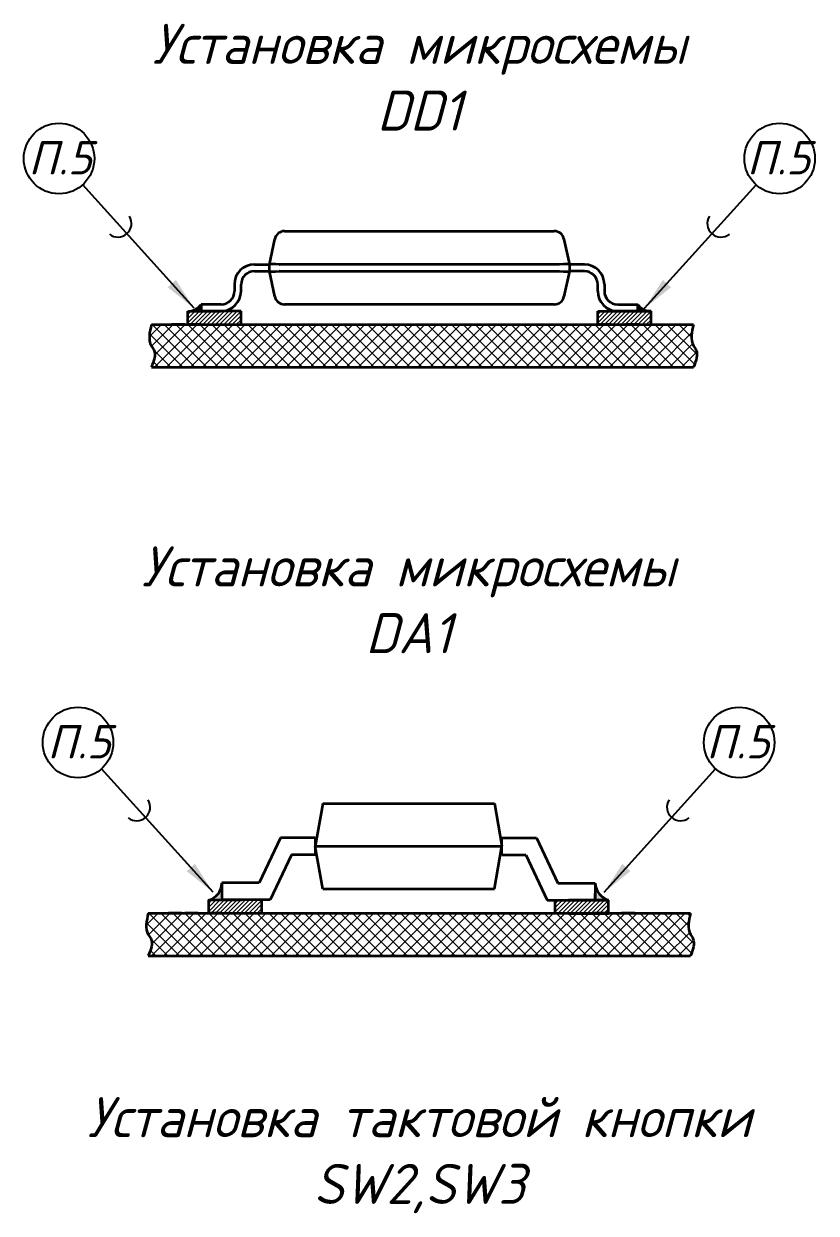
# Model space of a CAD drawing. Header units: inches. Extents: x -14 to 5184, y -66 to 1689.
# Drawn here: x 2817.3 to 2876.7, y 1062.2 to 1151.4 of the extents above; entities that cross this region are included whole.
import ezdxf

# ---------------------------------------------------------------- set-up
doc = ezdxf.new("R2010")
doc.units = ezdxf.units.IN
doc.header["$MEASUREMENT"] = 0
doc.layers.add('Текст', color=7, linetype='Continuous', lineweight=15)
doc.styles.add('GOST-3.5', font='ISOCPEUR.TTF', dxfattribs={"width": 0.8, "oblique": 15, "height": 3.5})
doc.styles.add('GOSTcomon', font='ISOCPEUI.TTF')
doc.styles.add('Standart 3.0', font='gost_b.ttf', dxfattribs={"oblique": 15, "height": 3})
doc.dimstyles.new('Copy of GOST-Angular', dxfattribs={"dimtxt": 5, "dimasz": 2.5, "dimexe": 1, "dimexo": 0, "dimgap": 1.5, "dimtad": 1, "dimtoh": 1, "dimdec": 1, "dimzin": 0, "dimdsep": 46, "dimtxsty": 'GOST-3.5', "dimcen": -3, "dimdle": 1.25, "dimadec": 0, "dimazin": 0, "dimtfac": 0.75, "dimtdec": 1, "dimtmove": 0, "dimatfit": 3, "dimfxl": 1, "dimtvp": 1.5, "dimtolj": 1, "dimtzin": 0, "dimarcsym": 0})

msp = doc.modelspace()

# ---------------------------------------------------------------- hatches: boundary and pattern name
at = {"lineweight": 9, "transparency": 33554607}
h = msp.add_hatch(dxfattribs=at)
h.set_pattern_fill('ANGLE', color=0)
h.set_pattern_definition([(0, (-942.2298699010416, -1219.764427089173), (0, 6.985), [5.08, -1.905]), (90, (-942.2298699010416, -1219.764427089173), (-6.985, 4.277078946022131e-16), [5.08, -1.905])])
h.paths.add_polyline_path([(2830.555465021112, 1130.321333739854, -0.2360679775003432), (2829.642952445706, 1129.821333739852), (2830.555465021112, 1129.821333739852)])
h = msp.add_hatch(color=0, dxfattribs=at)
h.dxf.hatch_style = 1
h.paths.add_polyline_path([(2830.555465021112, 1130.321333739852, -0.2360679774999815), (2829.642952445706, 1129.821333739852), (2830.555465021112, 1129.821333739852)])
h = msp.add_hatch(color=0, dxfattribs=at)
h.dxf.hatch_style = 1
h.paths.add_polyline_path([(2863.305465021112, 1129.821333739852), (2864.305465021112, 1129.821333739852, -0.2560122830412189), (2863.305465021113, 1130.321333739853)])
h = msp.add_hatch(dxfattribs=at)
h.set_pattern_fill('ANSI31', color=0, scale=0.07)
h.set_pattern_definition([(45, (-931.584680297788, -1129.164838094787), (-0.1571544821187102, 0.1571544821187102), [])])
h.paths.add_polyline_path([(2829.555465021112, 1129.821333739852), (2830.555465021112, 1129.821333739852), (2833.555465021112, 1129.821333739852), (2833.555465021112, 1128.821333739852), (2830.555465021112, 1128.821333739852), (2829.555465021112, 1128.821333739852)])
h = msp.add_hatch(dxfattribs=at)
h.set_pattern_fill('ANSI31', color=0, scale=0.07)
h.set_pattern_definition([(45, (-900.834680297788, -1129.164838094787), (-0.1571544821187102, 0.1571544821187102), [])])
h.paths.add_polyline_path([(2860.305465021112, 1129.821333739852), (2861.305465021112, 1129.821333739852), (2864.305465021112, 1129.821333739852), (2864.305465021112, 1128.821333739852), (2861.305465021112, 1128.821333739852), (2860.305465021112, 1128.821333739852)])
h = msp.add_hatch(dxfattribs=at)
h.set_pattern_fill('ANSI37', color=0, scale=0.2)
h.set_pattern_definition([(45, (-932.8070957340419, -1129.164838094787), (-0.4490128060534576, 0.4490128060534577), []), (135, (-932.8070957340419, -1129.164838094787), (-0.4490128060534577, -0.4490128060534576), [])])
edge = h.paths.add_edge_path()
edge.add_line((2826.82535311278, 1128.821333739852), (2867.495593405214, 1128.821333739852))
edge.add_spline(control_points=[(2867.495593405214, 1128.821333739852), (2867.363878661636, 1128.25167608149), (2867.203597381367, 1127.558470018778), (2867.91595945669, 1126.666713505093), (2867.681319877755, 1126.083204282397), (2867.495593405214, 1125.621333739852)], knot_values=[0, 0, 0, 0, 1.599999999999909, 1.947010953082933, 3.264635716606494, 3.264635716606494, 3.264635716606494, 3.264635716606494], degree=3, periodic=0)
edge.add_line((2867.495593405214, 1125.621333739852), (2826.82535311278, 1125.621333739853))
edge.add_spline(control_points=[(2826.82535311278, 1125.621333739853), (2827.011079585321, 1126.083204282398), (2827.245719164259, 1126.666713505095), (2826.53335708893, 1127.558470018778), (2826.6936383692, 1128.25167608149), (2826.82535311278, 1128.821333739852)], knot_values=[0, 0, 0, 0, 1.317624763523561, 1.664635716606585, 3.264635716606494, 3.264635716606494, 3.264635716606494, 3.264635716606494], degree=3, periodic=0)
h = msp.add_hatch(color=0, dxfattribs=at)
h.dxf.hatch_style = 1
edge = h.paths.add_edge_path()
edge.add_arc((2830.727208349337, 1086.986507431051), 1.395389960228945, -73.59211568608238, -2.405337543548131)
edge.add_line((2832.121368865971, 1086.927944687206), (2832.12136898324, 1085.647944687206))
edge.add_line((2832.12136898324, 1085.647944687206), (2831.12136898324, 1085.647944568952))
h = msp.add_hatch(color=0, dxfattribs=at)
h.dxf.hatch_style = 1
edge = h.paths.add_edge_path()
edge.add_arc((2861.515528110384, 1086.986509251453), 1.395389960228945, 182.4053443189336, 253.5921224614679, ccw=False)
edge.add_line((2860.121367600675, 1086.927946342744), (2860.121367634769, 1085.647946342744))
edge.add_line((2860.121367634769, 1085.647946342744), (2861.121367634769, 1085.647946342744))
h = msp.add_hatch(dxfattribs=at)
h.set_pattern_fill('ANSI31', color=0, scale=0.07)
h.set_pattern_definition([(45, (-930.0154040078423, -1173.318666260147), (-0.1571544821187102, 0.1571544821187102), [])])
h.paths.add_polyline_path([(2831.124741311058, 1085.667505574492), (2832.124741311058, 1085.667505574492), (2835.124741311058, 1085.667505574492), (2835.124741311058, 1084.667505574492), (2832.124741311058, 1084.667505574492), (2831.124741311058, 1084.667505574492)])
h = msp.add_hatch(dxfattribs=at)
h.set_pattern_fill('ANSI31', color=0, scale=0.07)
h.set_pattern_definition([(45, (-904.0187776841312, -1173.338225491895), (-0.1571544821187102, 0.1571544821187102), [])])
h.paths.add_polyline_path([(2857.121367634769, 1085.647946342744), (2858.121367634769, 1085.647946342744), (2861.121367634769, 1085.647946342744), (2861.121367634769, 1084.647946342744), (2858.121367634769, 1084.647946342744), (2857.121367634769, 1084.647946342744)])
h = msp.add_hatch(dxfattribs=at)
h.set_pattern_fill('ANSI37', color=0, scale=0.2)
h.set_pattern_definition([(45, (-933.0371035271928, -1173.318666260147), (-0.4490128060534576, 0.4490128060534577), []), (135, (-933.0371035271928, -1173.318666260147), (-0.4490128060534577, -0.4490128060534576), [])])
edge = h.paths.add_edge_path()
edge.add_line((2826.59534531963, 1084.667505574492), (2867.265585612064, 1084.667505574492))
edge.add_spline(control_points=[(2867.265585612063, 1084.667505574492), (2867.133870868483, 1084.09784791613), (2866.973589588214, 1083.404641853418), (2867.68595166354, 1082.512885339733), (2867.451312084603, 1081.929376117037), (2867.265585612063, 1081.467505574492)], knot_values=[0, 0, 0, 0, 1.599999999999909, 1.947010953082933, 3.264635716606494, 3.264635716606494, 3.264635716606494, 3.264635716606494], degree=3, periodic=0)
edge.add_line((2867.265585612063, 1081.467505574492), (2826.59534531963, 1081.467505574492))
edge.add_spline(control_points=[(2826.59534531963, 1081.467505574492), (2826.781071792171, 1081.929376117037), (2827.015711371108, 1082.512885339734), (2826.30334929578, 1083.404641853418), (2826.46363057605, 1084.09784791613), (2826.59534531963, 1084.667505574492)], knot_values=[0, 0, 0, 0, 1.317624763523561, 1.664635716606585, 3.264635716606494, 3.264635716606494, 3.264635716606494, 3.264635716606494], degree=3, periodic=0)

# ---------------------------------------------------------------- linework, layer by layer
at = {"lineweight": 35, "transparency": 33554607}
for p, q in [((2836.819194450019, 1135.821333739852), (2857.041735591879, 1135.821333739852)), ((2835.680640309138, 1133.322158383232), (2836.085583749468, 1135.227267507968)), ((2857.775346292428, 1135.227267507968), (2858.180289742418, 1133.322158383232)), ((2834.555465021112, 1133.321333739852), (2835.680465021112, 1133.321333739852)), ((2834.555465021112, 1132.821333739852), (2835.680465021112, 1132.821333739852)), ((2835.68064028701, 1133.322158279128), (2835.680465025584, 1133.321333739855)), ((2835.680465025584, 1132.821333739852), (2835.680465025584, 1133.321333739852)), ((2835.680465025584, 1132.82133373985), (2835.68064028701, 1132.820509200577)), ((2836.085583749468, 1130.915399971738), (2835.680640309138, 1132.820509096473)), ((2857.430465034528, 1133.321333739852), (2836.430465034528, 1133.321333739852)), ((2836.430465034528, 1132.821333739852), (2857.430465034528, 1132.821333739852)), ((2858.180289742418, 1132.820509096473), (2857.775346292428, 1130.915399971738)), ((2858.180289720288, 1133.322158487341), (2858.180465025584, 1133.321333739855)), ((2858.180465025584, 1132.82133373985), (2858.180289720288, 1132.820508992364)), ((2858.180465025584, 1133.321333739852), (2858.180465025584, 1132.821333739852)), ((2859.305465021112, 1133.321333739852), (2858.180465021112, 1133.321333739852)), ((2859.305465021112, 1132.821333739852), (2858.180465021112, 1132.821333739852)), ((2833.055465021112, 1131.821333739852), (2833.055465021112, 1131.321333739852)), ((2833.555465021112, 1131.321333739852), (2833.555465021112, 1131.821333739852)), ((2860.305465021112, 1131.321333739852), (2860.305465021112, 1131.821333739852)), ((2860.805465021112, 1131.821333739852), (2860.805465021112, 1131.321333739852)), ((2832.055465021112, 1130.321333739852), (2830.555465021112, 1130.321333739852)), ((2830.555465021112, 1130.321333739852), (2830.555465021112, 1129.821333739852)), ((2857.041735591879, 1130.321333739852), (2836.819194450019, 1130.321333739852)), ((2861.805465021112, 1130.321333739852), (2863.305465021112, 1130.321333739852)), ((2863.305465021112, 1130.321333739852), (2863.305465021112, 1129.821333739852)), ((2863.305465021112, 1130.321333739852), (2863.305465021112, 1129.821333739852)), ((2830.555465021112, 1129.821333739852), (2832.055465021112, 1129.821333739852)), ((2833.555465021112, 1129.821333739852), (2830.555465021112, 1129.821333739852)), ((2860.305465021112, 1129.821333739852), (2863.305465021112, 1129.821333739852)), ((2864.305465021112, 1129.821333739852), (2861.305465021112, 1129.821333739852)), ((2863.305465021112, 1129.821333739852), (2861.805465021112, 1129.821333739852)), ((2839.685614219197, 1092.887945449469), (2839.121368070134, 1089.687945424805)), ((2839.685614219197, 1092.887945449469), (2852.557121542662, 1092.8879460121)), ((2852.557121542662, 1092.8879460121), (2853.121368070134, 1089.687946036764)), ((2836.519592477328, 1090.327945311078), (2834.919592625092, 1086.947505696659)), ((2839.124741107344, 1090.327945424952), (2836.519592477328, 1090.327945311078)), ((2839.124741107344, 1090.327945424952), (2839.124741134483, 1089.707076218136)), ((2853.121367430199, 1090.327946036764), (2855.727514977607, 1090.327946150683)), ((2853.12136748615, 1089.047946036765), (2853.121367430199, 1090.327946036764)), ((2855.727514977607, 1090.327946150683), (2857.327515126226, 1086.927946220621)), ((2839.121368070134, 1089.687945424805), (2853.121368070134, 1089.687946036764)), ((2839.685614498951, 1086.487945449469), (2839.121368070134, 1089.687945424805)), ((2839.124741136156, 1089.668814631768), (2839.124741163295, 1089.047945424952)), ((2852.557121822414, 1086.487946012101), (2853.121368070134, 1089.687946036764)), ((2837.329889793315, 1089.047945346496), (2835.729889941078, 1085.667505732079)), ((2839.124741163295, 1089.047945424952), (2837.329889793315, 1089.047945346496)), ((2853.12136748615, 1089.047946036765), (2854.915219938742, 1089.047946115176)), ((2854.915219938742, 1089.047946115176), (2856.515220087361, 1085.647946185115)), ((2834.919592625092, 1086.947505696659), (2832.124741255107, 1086.947505574492)), ((2839.685614498951, 1086.487945449469), (2852.557121822414, 1086.487946012101)), ((2857.327515126226, 1086.927946220621), (2860.121367578818, 1086.927946342744)), ((2860.121367578818, 1086.927946342744), (2860.121367634769, 1085.647946342744)), ((2835.729889941078, 1085.667505732079), (2832.124741311059, 1085.667505574492)), ((2832.124741311058, 1085.667505574492), (2833.624741311058, 1085.667505574492)), ((2835.124741311058, 1085.667505574492), (2832.124741311058, 1085.667505574492)), ((2856.515220087361, 1085.647946185115), (2860.121367634769, 1085.647946342744)), ((2857.121367634769, 1085.647946342744), (2860.121367634769, 1085.647946342744)), ((2861.121367634769, 1085.647946342744), (2858.121367634769, 1085.647946342744)), ((2860.121367634769, 1085.647946342744), (2858.621367634769, 1085.647946342744)), ((2860.121367634769, 1086.147946342744), (2860.121367634769, 1085.647946342744)), ((2860.121367634769, 1086.147946342744), (2860.121367634769, 1085.647946342744))]:
    msp.add_line(p, q, dxfattribs=at)
at = {"color": 0, "lineweight": 35, "transparency": 33554607}
for p, q in [((2830.555465021112, 1129.821333739852), (2830.555465021112, 1130.321333739852)), ((2863.305465021112, 1129.821333739852), (2863.305465021113, 1130.321333739852)), ((2829.555465021112, 1128.821333739852), (2829.555465021112, 1129.821333739852)), ((2829.555465021112, 1129.821333739852), (2830.555465021112, 1129.821333739852)), ((2829.642952445706, 1129.821333739852), (2830.555465021112, 1129.821333739852)), ((2833.555465021112, 1129.821333739852), (2830.555465021112, 1129.821333739852)), ((2830.555465021112, 1129.821333739852), (2830.555465021112, 1129.821333739852)), ((2833.555465021112, 1128.821333739852), (2833.555465021112, 1129.821333739852)), ((2860.305465021112, 1128.821333739852), (2860.305465021112, 1129.821333739852)), ((2860.305465021112, 1129.821333739852), (2861.305465021112, 1129.821333739852)), ((2864.305465021112, 1129.821333739852), (2861.305465021112, 1129.821333739852)), ((2863.305465021112, 1129.821333739852), (2864.305465021112, 1129.821333739852)), ((2864.305465021112, 1129.821333739852), (2863.305465021112, 1129.821333739852)), ((2864.217977596519, 1129.821333739852), (2863.305465021112, 1129.821333739852)), ((2863.305465021112, 1129.821333739852), (2863.305465021112, 1129.821333739852)), ((2864.305465021112, 1128.821333739852), (2864.305465021112, 1129.821333739852)), ((2826.82535311278, 1128.821333739852), (2867.495593405214, 1128.821333739852)), ((2829.333049584859, 1128.821333739852), (2828.333049584859, 1128.821333739852)), ((2829.333049584859, 1128.821333739852), (2832.333049584859, 1128.821333739852)), ((2830.555465021112, 1128.821333739852), (2829.555465021112, 1128.821333739852)), ((2830.555465021112, 1128.821333739852), (2833.555465021112, 1128.821333739852)), ((2861.305465021112, 1128.821333739852), (2860.305465021112, 1128.821333739852)), ((2861.305465021112, 1128.821333739852), (2864.305465021112, 1128.821333739852)), ((2863.333049584859, 1128.821333739852), (2862.333049584859, 1128.821333739852)), ((2863.333049584859, 1128.821333739852), (2866.333049584859, 1128.821333739852)), ((2826.82535311278, 1125.621333739853), (2867.495593405214, 1125.621333739852)), ((2832.124741255107, 1086.947505574492), (2832.124741311058, 1085.667505574492)), ((2831.124741311058, 1084.667505574492), (2831.124741311058, 1085.667505574492)), ((2831.124741311058, 1085.667505574492), (2832.124741311058, 1085.667505574492)), ((2835.124741311058, 1085.667505574492), (2832.124741311058, 1085.667505574492)), ((2835.124741311058, 1084.667505574492), (2835.124741311058, 1085.667505574492)), ((2857.121367634769, 1084.647946342744), (2857.121367634769, 1085.647946342744)), ((2857.121367634769, 1085.647946342744), (2858.121367634769, 1085.647946342744)), ((2861.121367634769, 1085.647946342744), (2858.121367634769, 1085.647946342744)), ((2860.121367634769, 1085.647946342744), (2860.12136763477, 1086.147946342744)), ((2860.121367634769, 1085.647946342744), (2861.121367634769, 1085.647946342744)), ((2860.121367634769, 1085.647946342744), (2861.121367634769, 1085.647946342744)), ((2861.121367634769, 1085.647946342744), (2860.121367634769, 1085.647946342744)), ((2861.033880210175, 1085.647946342744), (2860.121367634769, 1085.647946342744)), ((2860.121367634769, 1085.647946342744), (2860.121367634769, 1085.647946342744)), ((2861.121367634769, 1084.647946342744), (2861.121367634769, 1085.647946342744)), ((2826.59534531963, 1084.667505574492), (2867.265585612064, 1084.667505574492)), ((2829.103041791707, 1084.667505574492), (2828.103041791707, 1084.667505574492)), ((2829.103041791707, 1084.667505574492), (2832.103041791707, 1084.667505574492)), ((2830.325457227961, 1084.667505574492), (2829.325457227961, 1084.667505574492)), ((2830.325457227961, 1084.667505574492), (2833.325457227961, 1084.667505574492)), ((2830.902325874804, 1084.667505574492), (2833.902325874804, 1084.667505574492)), ((2832.124741311058, 1084.667505574492), (2831.124741311058, 1084.667505574492)), ((2832.124741311058, 1084.667505574492), (2835.124741311058, 1084.667505574492)), ((2858.121367634769, 1084.647946342744), (2857.121367634769, 1084.647946342744)), ((2858.121367634769, 1084.647946342744), (2861.121367634769, 1084.647946342744)), ((2860.148952198515, 1084.647946342744), (2859.148952198515, 1084.647946342744)), ((2861.075457227961, 1084.667505574492), (2860.075457227961, 1084.667505574492)), ((2861.075457227961, 1084.667505574492), (2864.075457227961, 1084.667505574492)), ((2863.103041791707, 1084.667505574492), (2862.103041791707, 1084.667505574492)), ((2863.103041791707, 1084.667505574492), (2866.103041791707, 1084.667505574492)), ((2826.59534531963, 1081.467505574492), (2867.265585612063, 1081.467505574492))]:
    msp.add_line(p, q, dxfattribs=at)
at = {"lineweight": 25, "ltscale": 2, "transparency": 33554607}
for centre in [(2819.902750733825, 1141.264800247909, 0.3435141723933475), (2873.958179308072, 1141.264800247909, 0.3435141723933475), (2821.325037506125, 1097.472889880034, 0.3435141723933475), (2870.917698255735, 1097.472889880034, 0.3435141723933475)]:
    msp.add_circle(centre, 2.646790835668071, dxfattribs=at)
at = {"color": 0, "lineweight": 25, "transparency": 33554607}
for centre, start, end in [((2824.317004373826, 1136.391128782137, 0.3435141723933475), 231.153255366622, 32.35110081344538), ((2869.543925668071, 1136.391128782137, 0.3435141723933475), 147.6488991865836, 308.8467446333505), ((2825.721389494478, 1092.620671853701, 0.3435141723933475), 231.153255366622, 32.35110081344538), ((2866.521346298988, 1092.620674266056, 0.3435141723933475), 147.6489059619362, 308.8467514087775)]:
    msp.add_arc(centre, 1.01756418875901, start, end, dxfattribs=at)
at = {"lineweight": 35, "transparency": 33554607}
for centre, radius, start, end in [((2836.819194450019, 1135.071333739852), 0.7500000000000001, 90, 167.9999999998769), ((2857.041735591879, 1135.071333739852), 0.7500000000000001, 12.00000000012308, 90), ((2834.555465021112, 1131.821333739852), 1.499999999999998, 90, 180), ((2834.555465021112, 1131.821333739852), 0.9999999999999998, 90, 180), ((2859.305465021112, 1131.821333739852), 1.499999999999998, 0, 90), ((2859.305465021112, 1131.821333739852), 0.9999999999999998, 0, 90), ((2832.055465021112, 1131.321333739852), 1.000000000000004, 270, 0), ((2832.055465021112, 1131.321333739852), 1.5, 270, 0), ((2861.805465021112, 1131.321333739852), 1.5, 180, 270), ((2861.805465021112, 1131.321333739852), 1.000000000000004, 180, 270), ((2836.819194450019, 1131.071333739852), 0.7500000000000016, 192.0000000001231, 270), ((2857.041735591879, 1131.071333739852), 0.7500000000000004, 270, 347.9999999998769)]:
    msp.add_arc(centre, radius, start, end, dxfattribs=at)
at = {"color": 0, "lineweight": 35, "transparency": 33554607}
for centre, radius, start, end in [((2829.599208733409, 1130.983846315256), 1.163335291452084, 267.8450571302776, 325.2850452239358), ((2864.261721308815, 1130.983846315256), 1.163335291452084, 214.7149547760786, 272.1549428697354), ((2830.730033731683, 1086.984300125314), 1.392476014921533, 286.3220188054937, 357.680526749748), ((2861.5127027283, 1086.984301945382), 1.392476014921533, 182.3194800256488, 253.6779879698706)]:
    msp.add_arc(centre, radius, start, end, dxfattribs=at)
at = {"lineweight": 35, "transparency": 33554607}
for centre, major_axis, ratio, start_param, end_param in [((2836.430465025584, 1133.242505563403), (0.7499561778796111, -0.07882356963981921), 0.1028560594443365, 1.603226873559965, 3.130782455457823), ((2836.430465025584, 1132.900161916302), (0.7499561778796111, 0.07882356963981921), 0.1028560594443365, 3.152402851721764, 4.679958433619621), ((2836.430465025584, 1136.849806321963), (8.94366062344821e-09, -3.528472582110556), 0.2125565616699188, 6.261564958569931, 6.283185331029379), ((2836.430465025584, 1129.292861157742), (-8.94366062344821e-09, -3.528472582110556), 0.2125565616699188, 3.14159262974, 3.163213002199448), ((2857.430465025584, 1136.849806321963), (8.94366062344821e-09, -3.528472582110556), 0.2125565616699188, 2.384979325142926e-08, 0.02162039629756042), ((2857.430465025584, 1129.292861157742), (-8.94366062344821e-09, -3.528472582110556), 0.2125565616699188, 3.119972257292233, 3.14159262974), ((2857.430465025584, 1133.242505563403), (-0.7499561778797019, -0.07882357147866324), 0.1028560569387848, 3.152402827897707, 4.679958409785881), ((2857.430465025584, 1132.900161916302), (-0.7499561778797019, 0.07882357147866324), 0.1028560569387848, 1.603226897393706, 3.130782479281879)]:
    msp.add_ellipse(centre, major_axis=major_axis, ratio=ratio, start_param=start_param, end_param=end_param, dxfattribs=at)
at = {"color": 0, "lineweight": 35, "transparency": 33554607}
for points in [[(2826.82535311278, 1128.821333739852), (2826.82535311278, 1127.221333739853), (2827.007944669941, 1126.926245744819), (2826.82535311278, 1125.621333739853)], [(2867.495593405214, 1128.821333739852), (2867.495593405214, 1127.221333739852), (2867.678184962375, 1126.926245744818), (2867.495593405214, 1125.621333739852)], [(2826.59534531963, 1084.667505574492), (2826.59534531963, 1083.067505574492), (2826.777936876791, 1082.772417579458), (2826.59534531963, 1081.467505574492)], [(2867.265585612063, 1084.667505574492), (2867.265585612063, 1083.067505574492), (2867.448177169224, 1082.772417579458), (2867.265585612063, 1081.467505574492)]]:
    msp.add_spline(points, degree=3, dxfattribs=at)

# ---------------------------------------------------------------- texts
at = {"layer": 'Текст', "color": 0, "transparency": 33554687, "char_height": 3, "attachment_point": 8, "style": 'Standart 3.0'}
for s, width, heights, insert in [('\\pxqc;{\\fGOST type B|b0|i0|c204|p0;Установка микросхемы \\P}DD1', 47.88406228507893, [8.231127685840713], (2846.930465021112, 1143.358829818781)), ('\\pxqc;{\\fGOST type B|b0|i0|c204|p0;Установка микросхемы \\P}DA1', 47.88406228507893, [8.231127685840713], (2846.123054455428, 1104.165522590282)), ('\\pxqc;{\\fGOST type B|b0|i0|c204|p0;Установка тактовой кнопки }SW2,SW3', 57.87522727330952, [12.6370706135661], (2846.930465021112, 1062.171812447194))]:
    msp.add_mtext_dynamic_manual_height_columns(s, width=width, gutter_width=13, heights=heights, dxfattribs=dict(at, insert=insert))
at = {"layer": 'Текст', "transparency": 33554607, "char_height": 2.5, "style": 'GOSTcomon'}
for insert, attachment_point in [((2817.599640834945, 1142.56909565979, 0.3435141723933475), 1), ((2876.261289206953, 1142.56909565979, 0.3435141723933475), 3), ((2819.021927607245, 1098.777185291916, 0.3435141723933475), 1), ((2873.220808154615, 1098.777185291916, 0.3435141723933475), 3)]:
    msp.add_mtext_dynamic_manual_height_columns('{\\fISOCPEUR|b0|i1|c204|p0;П.5}', width=14.42285187789093, gutter_width=1, heights=[0], dxfattribs=dict(at, insert=insert, attachment_point=attachment_point))

# ---------------------------------------------------------------- leaders
at = {"lineweight": 25, "ltscale": 2, "transparency": 33554607}
for points in [[(2830.031665733827, 1130.030786034331, 0.3435141723933475), (2821.67512910781, 1139.299049341205, 0.3435141723933475)], [(2863.829264308069, 1130.030786034331, 0.3435141723933475), (2872.185800934088, 1139.299049341205, 0.3435141723933475)], [(2831.453952506127, 1086.238875666457, 0.3435141723933475), (2823.09741588011, 1095.50713897333, 0.3435141723933475)], [(2860.788783255732, 1086.238875666457, 0.3435141723933475), (2869.14531988175, 1095.50713897333, 0.3435141723933475)]]:
    msp.add_leader(points, dimstyle='Copy of GOST-Angular', override={"dimgap": 1.5, "dimtad": 0}, dxfattribs=at)

doc.saveas('drawing.dxf')
